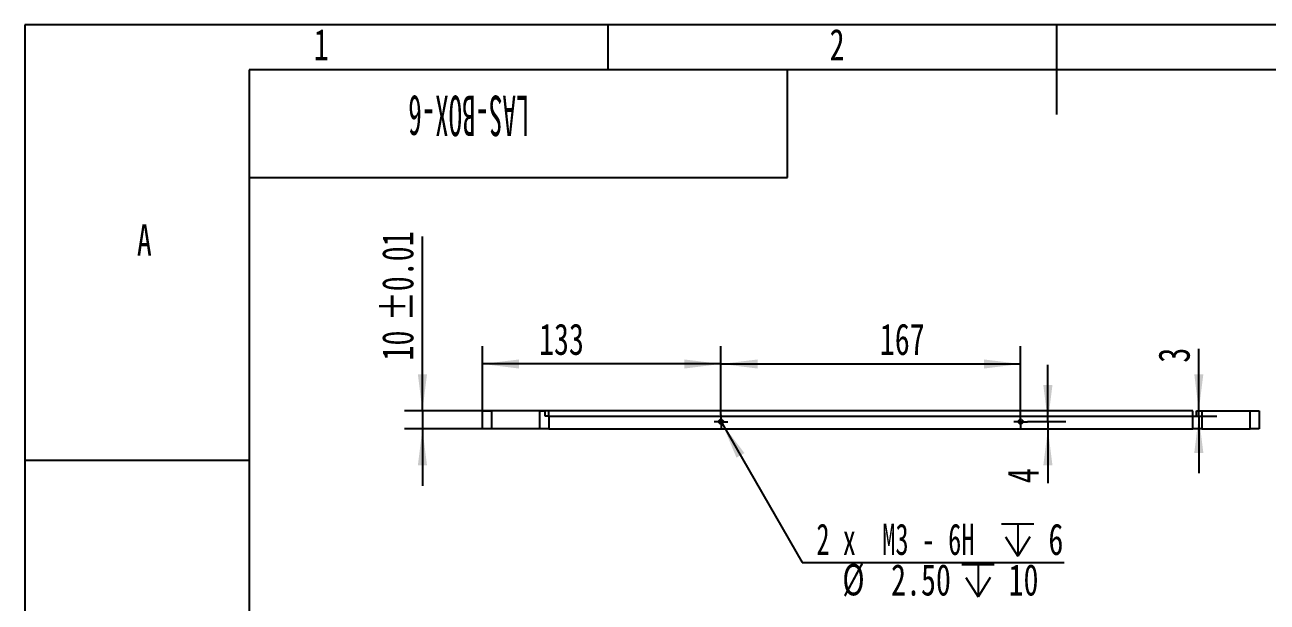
# Model space of a CAD drawing. Header units: millimetres. Extents: x 0 to 210, y 0 to 297.
# Drawn here: x 0 to 138.5, y 232.7 to 297 of the extents above; entities that cross this region are included whole.
import ezdxf

# ---------------------------------------------------------------- set-up
doc = ezdxf.new("R2010")
doc.units = ezdxf.units.MM
doc.layers.add('图框', color=7, linetype='Continuous')
doc.layers.add('图纸格式', color=7, linetype='Continuous')
doc.styles.add('SLDTEXTSTYLE10', font='TXT', dxfattribs={"width": 0.616667})
doc.styles.add('SLDTEXTSTYLE5', font='TXT', dxfattribs={"width": 0.7})
doc.styles.add('SLDTEXTSTYLE6', font='TXT', dxfattribs={"width": 0.49})
doc.dimstyles.new('SLDDIMSTYLE11', dxfattribs={"dimtxt": 3.5, "dimasz": 4.08, "dimexe": 0, "dimexo": 0.0625, "dimgap": 0.875, "dimtad": 2, "dimlfac": 5, "dimrnd": 1e-09, "dimzin": 12, "dimdsep": 46, "dimtxsty": 'SLDTEXTSTYLE5', "dimsah": 1, "dimcen": 0.09, "dimadec": 0, "dimazin": 3, "dimtol": 1, "dimtp": 0.01, "dimtm": 0.01, "dimtfac": 1, "dimtmove": 0, "dimatfit": 0, "dimfxl": 0, "dimfrac": 2, "dimtolj": 1, "dimarcsym": 0})
doc.dimstyles.new('SLDDIMSTYLE3', dxfattribs={"dimtxt": 3.5, "dimasz": 4.08, "dimexe": 0, "dimexo": 0.0625, "dimgap": 0.875, "dimtad": 2, "dimlfac": 5, "dimrnd": 1e-09, "dimzin": 12, "dimdsep": 46, "dimtxsty": 'SLDTEXTSTYLE5', "dimsah": 1, "dimcen": 0.09, "dimadec": 0, "dimazin": 3, "dimtfac": 1, "dimtmove": 0, "dimatfit": 0, "dimfxl": 0, "dimfrac": 2, "dimtolj": 1, "dimtzin": 12, "dimarcsym": 0})
doc.dimstyles.new('SLDDIMSTYLE4', dxfattribs={"dimtxt": 3.5, "dimasz": 4.08, "dimexe": 0, "dimexo": 0.0625, "dimgap": 0.875, "dimtad": 2, "dimlfac": 5, "dimrnd": 1e-09, "dimzin": 12, "dimdsep": 46, "dimtxsty": 'SLDTEXTSTYLE5', "dimsah": 1, "dimcen": 0.09, "dimadec": 0, "dimazin": 3, "dimtfac": 1, "dimtofl": 0, "dimtmove": 0, "dimatfit": 3, "dimfxl": 0, "dimfrac": 2, "dimtolj": 1, "dimtzin": 12, "dimarcsym": 0})
doc.dimstyles.new('SLDDIMSTYLE7', dxfattribs={"dimtxt": 3.5, "dimasz": 4.08, "dimexe": 0, "dimexo": 0.0625, "dimgap": 0.875, "dimtad": 0, "dimtih": 1, "dimtoh": 1, "dimdec": 6, "dimlfac": 5, "dimrnd": 1e-09, "dimzin": 12, "dimdsep": 46, "dimtxsty": 'SLDTEXTSTYLE5', "dimblk1": 'NONE', "dimsah": 1, "dimcen": 0, "dimadec": 0, "dimazin": 3, "dimtfac": 1, "dimtmove": 0, "dimatfit": 3, "dimldrblk": 'NONE', "dimfxl": 0, "dimfrac": 2, "dimtolj": 1, "dimtzin": 12, "dimarcsym": 0})

# ---------------------------------------------------------------- blocks, each defined once
blk = doc.blocks.new('_D_62')
at = {"layer": '图纸格式'}
for p, q in [((44.32, 253.99), (44.32, 273.41)), ((58.4, 253.99), (42.32, 253.99)), ((44.32, 253.99), (44.32, 251.99)), ((51, 251.99), (42.32, 251.99)), ((44.32, 251.99), (44.32, 245.64))]:
    blk.add_line(p, q, dxfattribs=at)
for points in [[(44.32, 253.99), (44.83, 258.07), (43.81, 258.07)], [(44.32, 251.99), (43.81, 247.91), (44.83, 247.91)]]:
    blk.add_solid(points, dxfattribs=at)
at = {"layer": '图纸格式', "char_height": 3.5, "attachment_point": 1, "rotation": 90, "style": 'SLDTEXTSTYLE5'}
for s, insert in [('±0.01', (39.81, 263.99)), ('10', (39.81, 259.61))]:
    blk.add_mtext(s, dxfattribs=dict(at, insert=insert))
blk = doc.blocks.new('_D_63')
at = {"layer": '图纸格式'}
for p, q in [((77.6, 253.54), (77.6, 261.22)), ((111, 253.54), (111, 261.22)), ((77.6, 259.22), (111, 259.22))]:
    blk.add_line(p, q, dxfattribs=at)
for points in [[(77.6, 259.22), (81.68, 258.71), (81.68, 259.72)], [(111, 259.22), (106.92, 259.72), (106.92, 258.71)]]:
    blk.add_solid(points, dxfattribs=at)
at = {"layer": '图纸格式', "insert": (95.31, 263.73), "char_height": 3.5, "attachment_point": 1, "style": 'SLDTEXTSTYLE5'}
blk.add_mtext('167', dxfattribs=at)
blk = doc.blocks.new('_D_64')
at = {"layer": '图纸格式'}
for p, q in [((114.04, 252.79), (114.04, 259.14)), ((111.75, 252.79), (116.04, 252.79)), ((114.04, 252.79), (114.04, 251.99)), ((114.04, 251.99), (114.04, 245.94))]:
    blk.add_line(p, q, dxfattribs=at)
for points in [[(114.04, 252.79), (114.55, 256.87), (113.53, 256.87)], [(114.04, 251.99), (113.53, 247.91), (114.55, 247.91)]]:
    blk.add_solid(points, dxfattribs=at)
at = {"layer": '图纸格式', "insert": (109.53, 245.94), "char_height": 3.5, "attachment_point": 1, "rotation": 90, "style": 'SLDTEXTSTYLE5'}
blk.add_mtext('4', dxfattribs=at)
blk = doc.blocks.new('_D_65')
at = {"layer": '图纸格式'}
for p, q in [((130.86, 253.99), (130.86, 260.89)), ((130.86, 253.39), (130.86, 253.99)), ((130.6, 253.39), (132.86, 253.39)), ((130.86, 253.39), (130.86, 247.04))]:
    blk.add_line(p, q, dxfattribs=at)
for points in [[(130.86, 253.99), (131.37, 258.07), (130.36, 258.07)], [(130.86, 253.39), (130.36, 249.31), (131.37, 249.31)]]:
    blk.add_solid(points, dxfattribs=at)
at = {"layer": '图纸格式', "insert": (126.35, 259.36), "char_height": 3.5, "attachment_point": 1, "rotation": 90, "style": 'SLDTEXTSTYLE5'}
blk.add_mtext('3', dxfattribs=at)
blk = doc.blocks.new('SW_SYMBOL_HOLE_DEPTH')
at = {"layer": '图纸格式', "color": 0}
for p, q in [((0, 875), (800, 875)), ((400, 875), (400, 75)), ((100, 555), (400, 75)), ((700, 555), (400, 75))]:
    blk.add_line(p, q, dxfattribs=at)
blk = doc.blocks.new('_D_66')
at = {"layer": '图纸格式'}
for p, q in [((77.48, 253), (77.73, 252.57)), ((77.73, 252.57), (86.65, 237.11)), ((86.65, 237.11), (115.85, 237.11))]:
    blk.add_line(p, q, dxfattribs=at)
blk.add_solid([(77.73, 252.57), (79.33, 248.78), (80.21, 249.29)], dxfattribs=at)
at = {"layer": '图纸格式', "xscale": 0.004511737089201878, "yscale": 0.004511737089201878, "zscale": 0.004511737089201878}
for p in [(108.88, 237.45), (104.45, 232.93)]:
    blk.add_blockref('SW_SYMBOL_HOLE_DEPTH', p, dxfattribs=at)
at = {"layer": '图纸格式', "char_height": 3.5, "attachment_point": 1}
for s, insert, style in [('2 x  M3 - 6H', (88.24, 241.44), 'SLDTEXTSTYLE10'), ('6', (114.1, 241.44), 'SLDTEXTSTYLE5'), ('%%c', (91.13, 236.94), 'SLDTEXTSTYLE5'), ('2.50', (96.56, 236.92), 'SLDTEXTSTYLE5'), ('10', (109.66, 236.92), 'SLDTEXTSTYLE5')]:
    blk.add_mtext(s, dxfattribs=dict(at, insert=insert, style=style))
blk = doc.blocks.new('_None')
blk = doc.blocks.new('_D_67')
at = {"layer": '图纸格式'}
for p, q in [((51, 253.99), (51, 261.22)), ((77.6, 253.54), (77.6, 261.22)), ((77.6, 259.22), (51, 259.22))]:
    blk.add_line(p, q, dxfattribs=at)
for points in [[(51, 259.22), (55.08, 258.71), (55.08, 259.72)], [(77.6, 259.22), (73.52, 259.72), (73.52, 258.71)]]:
    blk.add_solid(points, dxfattribs=at)
at = {"layer": '图纸格式', "insert": (57.32, 263.73), "char_height": 3.5, "attachment_point": 1, "style": 'SLDTEXTSTYLE5'}
blk.add_mtext('133', dxfattribs=at)
blk = doc.blocks.new('SW_CENTERMARKSYMBOL_14')
at = {"layer": '图纸格式', "color": 0}
for p, q in [((-0.5, 0), (-0.75, 0)), ((0, 0), (-0.5, 0)), ((0, 0.5), (0, 0.75)), ((0, 0), (0, 0.5)), ((0, 0), (0, -0.5)), ((0, 0), (0.5, 0)), ((0.5, 0), (0.75, 0)), ((0, -0.5), (0, -0.75))]:
    blk.add_line(p, q, dxfattribs=at)
blk = doc.blocks.new('SW_CENTERMARKSYMBOL_15')
at = {"layer": '图纸格式', "color": 0}
for p, q in [((-0.5, 0), (-0.75, 0)), ((0, 0), (-0.5, 0)), ((0, 0.5), (0, 0.75)), ((0, 0), (0, 0.5)), ((0, 0), (0, -0.5)), ((0, 0), (0.5, 0)), ((0.5, 0), (0.75, 0)), ((0, -0.5), (0, -0.75))]:
    blk.add_line(p, q, dxfattribs=at)

msp = doc.modelspace()

# ---------------------------------------------------------------- linework, layer by layer
at = {"color": 7, "linetype": 'Continuous', "lineweight": 25}
for p, q in [((51.00238725, 251.98511287), (51.00238725, 253.98511287)), ((51.00238725, 253.98511287), (52.00238725, 253.98511287)), ((52.00238725, 253.98511287), (52.00238725, 251.98511287)), ((57.40238725, 253.98511287), (52.00238725, 253.98511287)), ((57.40238725, 251.98511287), (57.40238725, 253.98511287)), ((57.40238725, 253.98511287), (58.00238725, 253.98511287)), ((58.00238725, 253.38511287), (58.00238725, 253.98511287)), ((130.20280787, 253.98511287), (58.40238725, 253.98511287)), ((58.40238725, 253.38511287), (58.40238725, 253.98511287)), ((130.20280787, 253.38511287), (130.20280787, 253.98511287)), ((130.60280787, 253.38511287), (130.60280787, 253.98511287)), ((130.60280787, 253.98511287), (131.20280787, 253.98511287)), ((131.20280787, 253.98511287), (131.20280787, 251.98511287)), ((131.20280787, 253.98511287), (136.60280787, 253.98511287)), ((136.60280787, 251.98511287), (136.60280787, 253.98511287)), ((136.60280787, 253.98511287), (137.60280787, 253.98511287)), ((137.60280787, 253.98511287), (137.60280787, 251.98511287)), ((58.40238725, 253.38511287), (58.00238725, 253.38511287)), ((58.40238725, 253.38511287), (58.40238725, 251.98511287)), ((58.40238725, 253.38511287), (130.20280787, 253.38511287)), ((130.20280787, 251.98511287), (130.20280787, 253.38511287)), ((130.20280787, 253.38511287), (130.60280787, 253.38511287)), ((52.00238725, 251.98511287), (51.00238725, 251.98511287)), ((57.40238725, 251.98511287), (52.00238725, 251.98511287)), ((58.40238725, 251.98511287), (57.40238725, 251.98511287)), ((58.40238725, 251.98511287), (130.20280787, 251.98511287)), ((131.20280787, 251.98511287), (130.20280787, 251.98511287)), ((131.20280787, 251.98511287), (136.60280787, 251.98511287)), ((137.60280787, 251.98511287), (136.60280787, 251.98511287))]:
    msp.add_line(p, q, dxfattribs=at)
for centre in [(77.60338635, 252.78511287), (111.00338635, 252.78511287)]:
    msp.add_circle(centre, 0.25, dxfattribs=at)
at = {"layer": '图框'}
for p, q in [((210, 297), (0, 297)), ((0, 297), (0, 0)), ((65, 297), (65, 292)), ((0, 248.5), (25, 248.5))]:
    msp.add_line(p, q, dxfattribs=at)
at = {"layer": '图框', "lineweight": 25}
for p, q in [((115, 297), (115, 287)), ((205, 292), (25, 292)), ((25, 292), (25, 5)), ((85, 280), (85, 292)), ((25, 280), (85, 280))]:
    msp.add_line(p, q, dxfattribs=at)

# ---------------------------------------------------------------- block references
at = {"layer": '图纸格式'}
for name, p in [('SW_CENTERMARKSYMBOL_14', (77.60338635, 252.78511287)), ('SW_CENTERMARKSYMBOL_15', (111.00338635, 252.78511287))]:
    msp.add_blockref(name, p, dxfattribs=at)

# ---------------------------------------------------------------- texts
at = {"color": 7, "linetype": 'Continuous', "lineweight": 0, "char_height": 3.5, "attachment_point": 2, "style": 'SLDTEXTSTYLE5'}
for s, insert in [('1', (33.04444444, 296.54775852)), ('2', (90.54444444, 296.54775852))]:
    msp.add_mtext(s, dxfattribs=dict(at, insert=insert))
at = {"layer": '图框', "insert": (49.49480756, 284.60815616), "char_height": 4.5, "attachment_point": 2, "rotation": 180, "style": 'SLDTEXTSTYLE6'}
msp.add_mtext('LAS-BOX-6', dxfattribs=at)
at = {"layer": '图框', "insert": (13.32031252, 274.77069777), "char_height": 3.5, "attachment_point": 2, "style": 'SLDTEXTSTYLE5'}
msp.add_mtext('A', dxfattribs=at)

# ---------------------------------------------------------------- dimensions: what is measured, and where the dimension line sits
at = {"layer": '图纸格式'}
for base, p1, p2, dimstyle, picture, middle in [((44.32259988, 251.98511287), (58.40238725, 253.98511287), (51.00238725, 251.98511287), 'SLDDIMSTYLE11', '_D_62', (44.32259988, 266.508016)), ((130.86328337, 253.98511287), (130.60280787, 253.38511287), (130.60280787, 253.98511287), 'SLDDIMSTYLE3', '_D_65', (130.86328337, 260.12544128)), ((114.03769875, 251.98511287), (111.75338635, 252.78511287), (137.60280787, 251.98511287), 'SLDDIMSTYLE3', '_D_64', (114.03769875, 246.70895147))]:
    dim = msp.add_linear_dim(base=base, p1=p1, p2=p2, angle=90, dimstyle=dimstyle, dxfattribs=at)
    dim.commit()
    dim.dimension.update_dxf_attribs({"geometry": picture, "text_midpoint": middle, "dimtype": 160})
for base, p2, picture, middle in [((51.00238725, 259.21513327), (51.00238725, 253.98511287), '_D_67', (59.62572561, 259.21513327)), ((111.00338635, 259.21513327), (111.00338635, 253.53511287), '_D_63', (97.61108883, 259.21513327))]:
    dim = msp.add_linear_dim(base=base, p1=(77.60338635, 253.53511287), p2=p2, dimstyle='SLDDIMSTYLE4', dxfattribs=at)
    dim.commit()
    dim.dimension.update_dxf_attribs({"geometry": picture, "text_midpoint": middle, "dimtype": 160})
dim = msp.add_diameter_dim_2p(p1=(77.47838998, 253.00162132), p2=(77.72838271, 252.56860442), text='2 x  M3 - 6H {\\fGDT;x} 6\\P%%c 2.50 {\\fGDT;x} 10\\P', dimstyle='SLDDIMSTYLE7', override={"dimpost": '<>'}, dxfattribs=at)
dim.commit()
dim.dimension.update_dxf_attribs({"geometry": '_D_66', "text_midpoint": (102.04265039, 236.92555047), "dimtype": 163})

doc.saveas('drawing.dxf')
